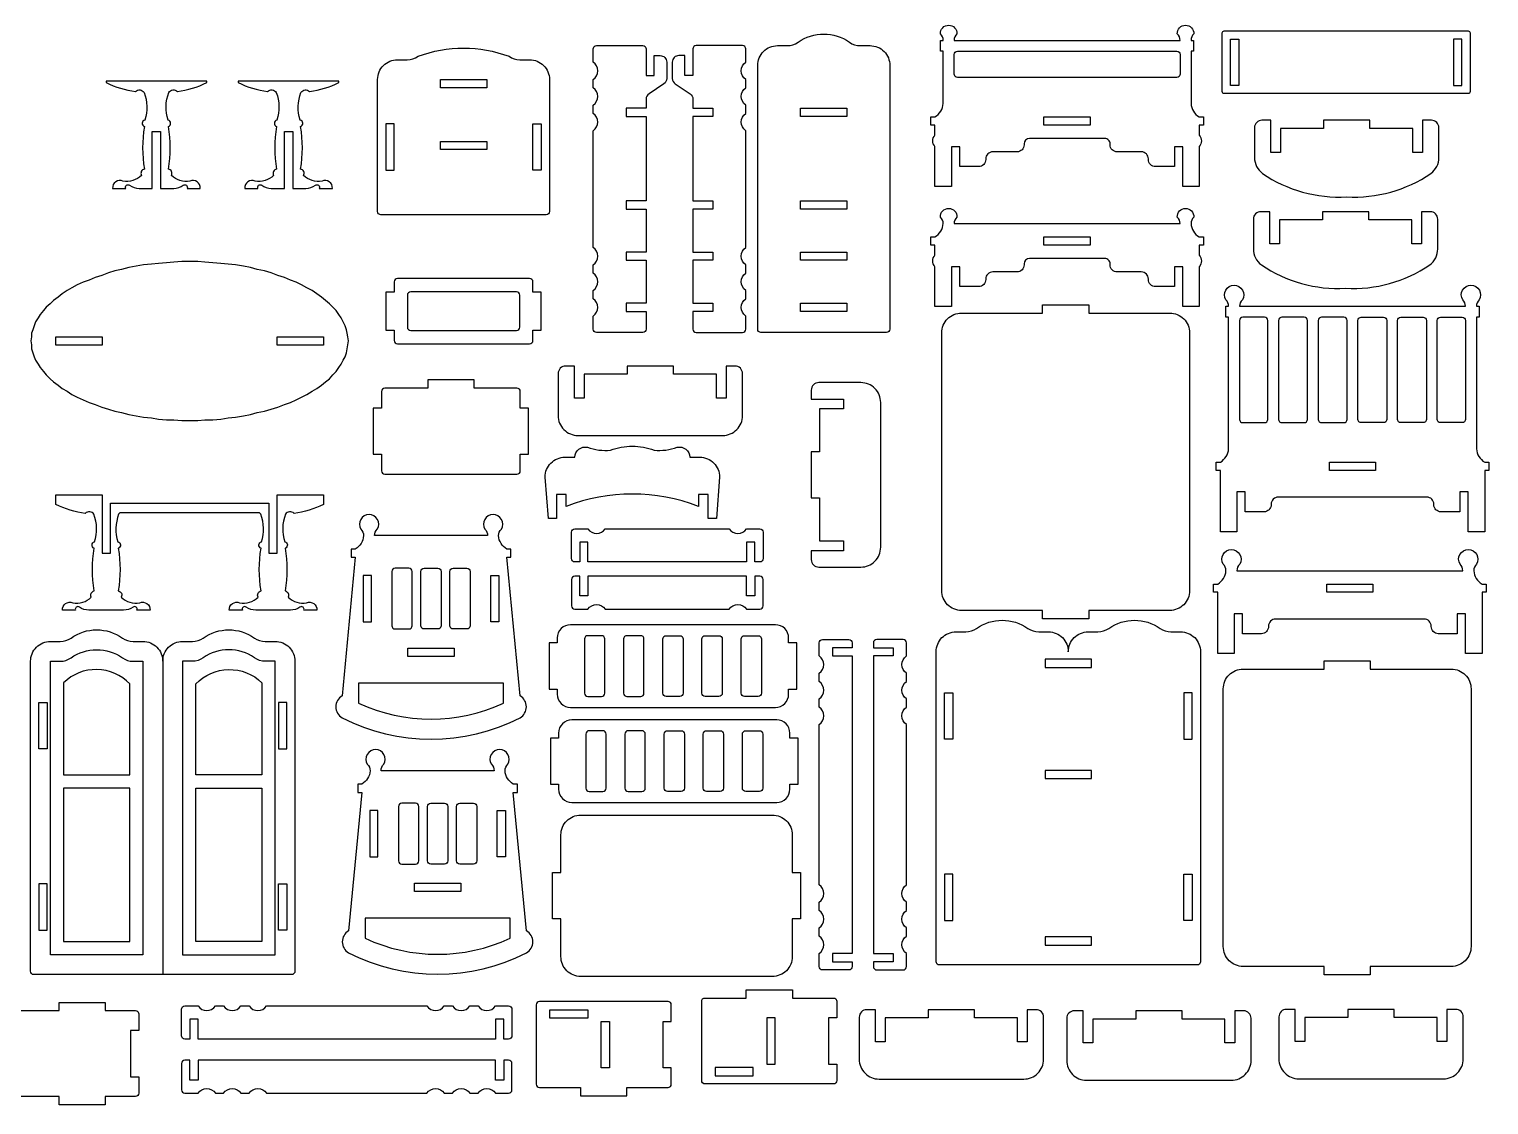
# Model space of a CAD drawing. Extents: x 4766 to 4935, y 1478 to 1584.
# Drawn here: x 4847 to 4935.3, y 1478.4 to 1543.5 of the extents above; entities that cross this region are included whole.
import ezdxf

# ---------------------------------------------------------------- set-up
doc = ezdxf.new("R2010")
doc.units = 0
doc.header["$MEASUREMENT"] = 0
doc.layers.add('LAYER1', color=18, linetype='CONTINUOUS')

msp = doc.modelspace()

# ---------------------------------------------------------------- linework, layer by layer
at = {"layer": 'LAYER1'}
for points in [[(4917.78, 1533.941), (4916.78, 1533.941), (4916.78, 1536.344), (4916.28, 1536.344), (4916.28, 1535.142), (4915.135, 1535.142, -0.414214), (4914.704, 1535.574), (4914.704, 1535.601, 0.414214), (4914.273, 1536.032), (4912.814, 1536.032, -0.414214), (4912.383, 1536.463), (4912.383, 1536.517, 0.414214), (4912.06, 1536.841), (4907.5, 1536.841, 0.00001), (4907.5, 1536.841, 0.414202), (4907.177, 1536.517), (4907.177, 1536.463, -0.414214), (4906.746, 1536.032), (4905.287, 1536.032, 0.414214), (4904.856, 1535.601), (4904.856, 1535.574, -0.414214), (4904.425, 1535.142), (4903.28, 1535.142), (4903.28, 1536.344), (4902.78, 1536.344), (4902.78, 1533.941), (4901.78, 1533.941), (4901.78, 1536.348, -0.376209), (4901.78, 1537.041), (4901.78, 1537.65), (4901.53, 1537.65), (4901.53, 1538.15), (4901.78, 1538.15, 0.250451), (4902.28, 1538.959), (4902.28, 1542.121), (4902.12, 1542.121), (4902.12, 1542.781), (4902.28, 1542.781, 0.204981), (4902.111, 1543.176, -0.427943), (4902.611, 1543.699, -0.427943), (4903.111, 1543.176, 0.204981), (4902.942, 1542.781), (4916.618, 1542.781, 0.204981), (4916.449, 1543.176, -0.427943), (4916.949, 1543.699, -0.427943), (4917.449, 1543.176, 0.204981), (4917.28, 1542.781), (4917.44, 1542.781), (4917.44, 1542.121), (4917.28, 1542.121), (4917.28, 1538.959, 0.250451), (4917.78, 1538.15), (4918.03, 1538.15), (4918.03, 1537.65), (4917.78, 1537.65), (4917.78, 1537.041, -0.376209), (4917.78, 1536.348)], [(4891.25, 1525.097, -0.414214), (4891.05, 1525.297), (4891.05, 1541.26, -0.414214), (4892.25, 1542.46), (4892.841, 1542.46, 0.155074), (4893.497, 1542.668, -0.31779), (4896.602, 1542.668, 0.155074), (4897.258, 1542.46), (4897.85, 1542.46, -0.414214), (4899.05, 1541.26), (4899.05, 1525.297, -0.414214), (4898.85, 1525.097)], [(4934.173, 1543.235), (4934.173, 1539.675, -0.414214), (4934.053, 1539.555), (4919.293, 1539.555, -0.414214), (4919.173, 1539.675), (4919.173, 1543.235, -0.414214), (4919.293, 1543.355), (4934.053, 1543.355, -0.414214)], [(4868.246, 1532.227, -0.414214), (4868.046, 1532.427), (4868.046, 1540.408, -0.414214), (4869.246, 1541.608), (4869.838, 1541.608, 0.155074), (4870.494, 1541.817, -0.179264), (4875.999, 1541.817, 0.155074), (4876.655, 1541.608), (4877.246, 1541.608, -0.414214), (4878.446, 1540.408), (4878.446, 1532.427, -0.414214), (4878.246, 1532.227)], [(4884.294, 1533.067), (4883.093, 1533.067), (4883.093, 1532.567), (4884.294, 1532.567), (4884.294, 1529.969), (4883.093, 1529.969), (4883.093, 1529.469), (4884.294, 1529.469), (4884.294, 1526.872), (4883.093, 1526.872), (4883.093, 1526.372), (4884.294, 1526.372), (4884.294, 1525.297, -0.414214), (4884.094, 1525.097), (4881.293, 1525.097, -0.414214), (4881.093, 1525.297), (4881.093, 1526.097, 0.531486), (4881.093, 1527.146), (4881.093, 1527.646, 0.531486), (4881.093, 1528.695), (4881.093, 1529.195, 0.531486), (4881.093, 1530.244), (4881.093, 1535.371), (4881.093, 1535.871), (4881.093, 1537.314, 0.531486), (4881.093, 1538.362), (4881.093, 1538.862, 0.531486), (4881.093, 1539.911), (4881.093, 1540.411, 0.531486), (4881.093, 1541.46), (4881.093, 1542.26, -0.414214), (4881.293, 1542.46), (4884.094, 1542.46, -0.414214), (4884.294, 1542.26), (4884.294, 1540.66), (4884.794, 1540.66), (4884.794, 1541.86), (4885.144, 1541.86, -0.414214), (4885.544, 1541.46), (4885.544, 1540.474, -0.251107), (4885.366, 1540.141), (4884.473, 1539.547, 0.251107), (4884.294, 1539.214), (4884.294, 1538.675), (4883.093, 1538.675), (4883.093, 1538.175), (4884.294, 1538.175)], [(4887.132, 1533.067), (4888.334, 1533.067), (4888.334, 1532.567), (4887.132, 1532.567), (4887.132, 1529.969), (4888.334, 1529.969), (4888.334, 1529.469), (4887.132, 1529.469), (4887.132, 1526.872), (4888.334, 1526.872), (4888.334, 1526.372), (4887.132, 1526.372), (4887.132, 1525.297, 0.414214), (4887.332, 1525.097), (4890.134, 1525.097, 0.414214), (4890.334, 1525.297), (4890.334, 1526.097, -0.531486), (4890.334, 1527.146), (4890.334, 1527.646, -0.531486), (4890.334, 1528.695), (4890.334, 1529.195, -0.531486), (4890.334, 1530.244), (4890.334, 1535.371), (4890.334, 1535.871), (4890.334, 1537.314, -0.531486), (4890.334, 1538.362), (4890.334, 1538.862, -0.531486), (4890.334, 1539.911), (4890.334, 1540.411, -0.531486), (4890.334, 1541.46), (4890.334, 1542.26, 0.414214), (4890.134, 1542.46), (4887.332, 1542.46, 0.414214), (4887.132, 1542.26), (4887.132, 1540.66), (4886.632, 1540.66), (4886.632, 1541.86), (4886.282, 1541.86, 0.414214), (4885.882, 1541.46), (4885.882, 1540.474, 0.251107), (4886.061, 1540.141), (4886.954, 1539.547, -0.251107), (4887.132, 1539.214), (4887.132, 1538.675), (4888.334, 1538.675), (4888.334, 1538.175), (4887.132, 1538.175)], [(4916.62, 1540.74, -0.414214), (4916.42, 1540.54), (4903.14, 1540.54, -0.414214), (4902.94, 1540.74), (4902.94, 1541.921, -0.414214), (4903.14, 1542.121), (4916.42, 1542.121, -0.414214), (4916.62, 1541.921)], [(4857.705, 1540.223), (4857.705, 1540.303), (4851.605, 1540.303), (4851.605, 1540.223, 0.082494), (4853.388, 1539.682, -0.480983), (4853.907, 1539.626, -0.169376), (4853.952, 1537.955, 0.755968), (4853.925, 1537.571, 0.0823), (4853.925, 1534.994, 0.497317), (4853.748, 1534.608, -0.242348), (4852.627, 1534.265, 0.570657), (4852.005, 1533.823), (4852.795, 1533.823, -0.75881), (4853.032, 1534.01, 0.158853), (4853.605, 1533.823), (4854.405, 1533.823), (4854.405, 1537.273), (4854.905, 1537.273), (4854.905, 1533.823), (4855.705, 1533.823, 0.158853), (4856.279, 1534.01, -0.75881), (4856.516, 1533.823), (4857.305, 1533.823, 0.570657), (4856.684, 1534.265, -0.242348), (4855.562, 1534.608, 0.497317), (4855.385, 1534.994, 0.0823), (4855.385, 1537.571, 0.755968), (4855.358, 1537.955, -0.169376), (4855.404, 1539.626, -0.480983), (4855.922, 1539.682, 0.082494)], [(4865.705, 1540.223), (4865.705, 1540.303), (4859.605, 1540.303), (4859.605, 1540.223, 0.082494), (4861.388, 1539.682, -0.480983), (4861.907, 1539.626, -0.169376), (4861.952, 1537.955, 0.755968), (4861.925, 1537.571, 0.0823), (4861.925, 1534.994, 0.497317), (4861.748, 1534.608, -0.242348), (4860.627, 1534.265, 0.570657), (4860.005, 1533.823), (4860.795, 1533.823, -0.75881), (4861.032, 1534.01, 0.158853), (4861.605, 1533.823), (4862.405, 1533.823), (4862.405, 1537.273), (4862.905, 1537.273), (4862.905, 1533.823), (4863.705, 1533.823, 0.158853), (4864.279, 1534.01, -0.75881), (4864.516, 1533.823), (4865.305, 1533.823, 0.570657), (4864.684, 1534.265, -0.242348), (4863.562, 1534.608, 0.497317), (4863.385, 1534.994, 0.0823), (4863.385, 1537.571, 0.755968), (4863.358, 1537.955, -0.169376), (4863.404, 1539.626, -0.480983), (4863.922, 1539.682, 0.082494)], [(4926.704, 1537.945), (4925.304, 1537.945), (4925.304, 1537.445), (4922.704, 1537.445), (4922.704, 1535.999), (4922.113, 1535.999), (4922.113, 1537.945), (4921.577, 1537.945, 0.414214), (4921.122, 1537.491), (4921.122, 1535.687, 0.236915), (4921.605, 1534.724, 0.163875), (4926.704, 1533.306, 0.163875), (4931.802, 1534.724, 0.236915), (4932.285, 1535.687), (4932.285, 1537.491, 0.414214), (4931.831, 1537.945), (4931.294, 1537.945), (4931.294, 1535.999), (4930.704, 1535.999), (4930.704, 1537.445), (4928.104, 1537.445), (4928.104, 1537.945)], [(4917.28, 1531.692, 0.250451), (4917.78, 1530.883), (4918.03, 1530.883), (4918.03, 1530.383), (4917.78, 1530.383), (4917.78, 1529.774, -0.376209), (4917.78, 1529.082), (4917.78, 1526.674), (4916.78, 1526.674), (4916.78, 1529.077), (4916.28, 1529.077), (4916.28, 1527.876), (4915.135, 1527.876, -0.414214), (4914.704, 1528.307), (4914.704, 1528.334, 0.414214), (4914.273, 1528.765), (4912.814, 1528.765, -0.414214), (4912.383, 1529.197), (4912.383, 1529.25, 0.414214), (4912.06, 1529.574), (4907.5, 1529.574, 0.00001), (4907.5, 1529.574, 0.414202), (4907.177, 1529.25), (4907.177, 1529.197, -0.414214), (4906.746, 1528.765), (4905.287, 1528.765, 0.414214), (4904.856, 1528.334), (4904.856, 1528.307, -0.414214), (4904.425, 1527.876), (4903.28, 1527.876), (4903.28, 1529.077), (4902.78, 1529.077), (4902.78, 1526.674), (4901.78, 1526.674), (4901.78, 1529.082, -0.376209), (4901.78, 1529.774), (4901.78, 1530.383), (4901.53, 1530.383), (4901.53, 1530.883), (4901.78, 1530.883, 0.250451), (4902.28, 1531.692, 0.204981), (4902.111, 1532.087, -0.427943), (4902.611, 1532.611, -0.427943), (4903.111, 1532.087, 0.204981), (4902.942, 1531.692), (4916.618, 1531.692, 0.204981), (4916.449, 1532.087, -0.427943), (4916.949, 1532.611, -0.427943), (4917.449, 1532.087, 0.204981)], [(4926.637, 1532.411), (4925.237, 1532.411), (4925.237, 1531.911), (4922.637, 1531.911), (4922.637, 1530.464), (4922.047, 1530.464), (4922.047, 1532.411), (4921.51, 1532.411, 0.414214), (4921.056, 1531.957), (4921.056, 1530.152, 0.236915), (4921.539, 1529.19, 0.163875), (4926.637, 1527.772, 0.163875), (4931.735, 1529.19, 0.236915), (4932.218, 1530.152), (4932.218, 1531.957, 0.414214), (4931.764, 1532.411), (4931.227, 1532.411), (4931.227, 1530.464), (4930.637, 1530.464), (4930.637, 1531.911), (4928.037, 1531.911), (4928.037, 1532.411)], [(4877.946, 1525.239), (4877.946, 1527.539), (4877.446, 1527.539), (4877.446, 1528.16, 0.414214), (4877.246, 1528.36), (4869.246, 1528.36, 0.414214), (4869.046, 1528.16), (4869.046, 1527.539), (4868.546, 1527.539), (4868.546, 1525.239), (4869.046, 1525.239), (4869.046, 1524.619, 0.414214), (4869.246, 1524.419), (4877.246, 1524.419, 0.414214), (4877.446, 1524.619), (4877.446, 1525.239)], [(4922.564, 1515.135, 0.414214), (4922.132, 1514.703), (4922.132, 1514.676, -0.414214), (4921.701, 1514.245), (4920.556, 1514.245), (4920.556, 1515.447), (4920.056, 1515.447), (4920.056, 1513.043), (4919.056, 1513.043), (4919.056, 1516.143), (4919.056, 1516.752), (4918.806, 1516.752), (4918.806, 1517.252), (4919.056, 1517.252, 0.250451), (4919.556, 1518.061), (4919.556, 1526.023), (4919.396, 1526.023), (4919.396, 1526.683), (4919.556, 1526.683, 0.204981), (4919.387, 1527.078, -0.583258), (4919.887, 1527.962, -0.583258), (4920.387, 1527.078, 0.204981), (4920.218, 1526.683), (4933.895, 1526.683, 0.204981), (4933.726, 1527.078, -0.583258), (4934.226, 1527.962, -0.583258), (4934.725, 1527.078, 0.204981), (4934.556, 1526.683), (4934.716, 1526.683), (4934.716, 1526.023), (4934.556, 1526.023), (4934.556, 1518.061, 0.250451), (4935.056, 1517.252), (4935.306, 1517.252), (4935.306, 1516.752), (4935.056, 1516.752), (4935.056, 1516.143), (4935.056, 1513.043), (4934.056, 1513.043), (4934.056, 1515.447), (4933.556, 1515.447), (4933.556, 1514.245), (4932.412, 1514.245, -0.414214), (4931.98, 1514.676), (4931.98, 1514.703, 0.414214), (4931.549, 1515.135)], [(4869.846, 1527.36), (4869.846, 1525.419, 0.414214), (4870.046, 1525.219), (4876.446, 1525.219, 0.414214), (4876.646, 1525.419), (4876.646, 1527.36, 0.414214), (4876.446, 1527.56), (4870.046, 1527.56, 0.414214)], [(4903.391, 1508.275, -0.414214), (4902.191, 1509.475), (4902.191, 1525.075, -0.414214), (4903.391, 1526.275), (4908.291, 1526.275), (4908.291, 1526.775), (4911.091, 1526.775), (4911.091, 1526.275), (4915.991, 1526.275, -0.414214), (4917.191, 1525.075), (4917.191, 1509.475, -0.414214), (4915.991, 1508.275), (4911.091, 1508.275), (4911.091, 1507.775), (4908.291, 1507.775), (4908.291, 1508.275)], [(4920.216, 1519.842, 0.414214), (4920.416, 1519.642), (4921.726, 1519.642, 0.414214), (4921.926, 1519.842), (4921.926, 1525.823, 0.414214), (4921.726, 1526.023), (4920.416, 1526.023, 0.414214), (4920.216, 1525.823)], [(4924.326, 1525.823, 0.414214), (4924.126, 1526.023), (4922.786, 1526.023, 0.414214), (4922.586, 1525.823), (4922.586, 1519.842, 0.414214), (4922.786, 1519.642), (4924.126, 1519.642, 0.414214), (4924.326, 1519.842)], [(4926.726, 1519.842), (4926.726, 1525.823, 0.414214), (4926.526, 1526.023), (4925.186, 1526.023, 0.414214), (4924.986, 1525.823), (4924.986, 1519.842, 0.414214), (4925.186, 1519.642), (4926.526, 1519.642, 0.414214)], [(4927.386, 1519.842), (4927.386, 1525.823, -0.414214), (4927.586, 1526.023), (4928.926, 1526.023, -0.414214), (4929.126, 1525.823), (4929.126, 1519.842, -0.414214), (4928.926, 1519.642), (4927.586, 1519.642, -0.414214)], [(4929.786, 1525.823, -0.414214), (4929.986, 1526.023), (4931.326, 1526.023, -0.414214), (4931.526, 1525.823), (4931.526, 1519.842, -0.414214), (4931.326, 1519.642), (4929.986, 1519.642, -0.414214), (4929.786, 1519.842)], [(4933.896, 1519.842, -0.414214), (4933.696, 1519.642), (4932.386, 1519.642, -0.414214), (4932.186, 1519.842), (4932.186, 1525.823, -0.414214), (4932.386, 1526.023), (4933.696, 1526.023, -0.414214), (4933.896, 1525.823)], [(4890.133, 1522.613, 0.414214), (4889.679, 1523.067), (4889.142, 1523.067), (4889.142, 1521.121), (4888.552, 1521.121), (4888.552, 1522.567), (4885.952, 1522.567), (4885.952, 1523.067), (4884.552, 1523.067), (4883.152, 1523.067), (4883.152, 1522.567), (4880.552, 1522.567), (4880.552, 1521.121), (4879.961, 1521.121), (4879.961, 1523.067), (4879.424, 1523.067, 0.414214), (4878.97, 1522.613), (4878.97, 1520.067, 0.414214), (4880.17, 1518.867), (4888.933, 1518.867, 0.414214), (4890.133, 1520.067)], [(4871.081, 1521.727), (4868.481, 1521.727, 0.414214), (4868.281, 1521.527), (4868.281, 1520.527), (4867.781, 1520.527), (4867.781, 1517.727), (4868.281, 1517.727), (4868.281, 1516.727, 0.414214), (4868.481, 1516.527), (4876.481, 1516.527, 0.414214), (4876.681, 1516.727), (4876.681, 1517.727), (4877.181, 1517.727), (4877.181, 1520.527), (4876.681, 1520.527), (4876.681, 1521.527, 0.414214), (4876.481, 1521.727), (4873.881, 1521.727), (4873.881, 1522.227), (4871.081, 1522.227)], [(4894.751, 1522.064, 0.414214), (4894.296, 1521.61), (4894.296, 1521.073), (4896.243, 1521.073), (4896.243, 1520.483), (4894.796, 1520.483), (4894.796, 1517.883), (4894.296, 1517.883), (4894.296, 1516.483), (4894.296, 1515.083), (4894.796, 1515.083), (4894.796, 1512.483), (4896.243, 1512.483), (4896.243, 1511.893), (4894.296, 1511.893), (4894.296, 1511.356, 0.414214), (4894.751, 1510.902), (4897.296, 1510.902, 0.414214), (4898.496, 1512.102), (4898.496, 1520.864, 0.414214), (4897.296, 1522.064)], [(4886.936, 1517.551), (4887.545, 1517.551, -0.414214), (4888.745, 1516.351), (4888.549, 1513.851), (4888.054, 1513.851), (4888.054, 1515.298), (4887.464, 1515.298), (4887.464, 1514.575, 0.18644), (4879.464, 1514.575), (4879.464, 1515.298), (4878.873, 1515.298), (4878.873, 1513.851), (4878.378, 1513.851), (4878.183, 1516.351, -0.414214), (4879.383, 1517.551), (4879.991, 1517.551, -0.480696), (4880.742, 1518.152, 0.114725), (4882.147, 1517.98, -0.088383), (4883.464, 1518.217, -0.088383), (4884.78, 1517.98, 0.114725), (4886.185, 1518.152, -0.480696)], [(4860.902, 1514.175), (4852.434, 1514.175, 0.076649), (4852.366, 1514.098, 0.169376), (4852.321, 1512.427, -0.755968), (4852.348, 1512.043, -0.0823), (4852.348, 1509.466, -0.497317), (4852.525, 1509.08, 0.242348), (4853.647, 1508.737, -0.570657), (4854.268, 1508.295), (4853.478, 1508.295, 0.75881), (4853.242, 1508.482, -0.158853), (4852.668, 1508.295), (4850.568, 1508.295, -0.158853), (4849.994, 1508.482, 0.75881), (4849.757, 1508.295), (4848.968, 1508.295, -0.570657), (4849.589, 1508.737, 0.242348), (4850.711, 1509.08, -0.497317), (4850.888, 1509.466, -0.0823), (4850.888, 1512.043, -0.755968), (4850.915, 1512.427, 0.169376), (4850.869, 1514.098, 0.480983), (4850.351, 1514.154, -0.082494), (4848.568, 1514.695), (4848.568, 1515.275), (4851.368, 1515.275), (4851.368, 1511.745), (4851.868, 1511.745), (4851.868, 1514.775), (4861.468, 1514.775), (4861.468, 1511.745), (4861.968, 1511.745), (4861.968, 1515.275), (4864.768, 1515.275), (4864.768, 1514.695, -0.082494), (4862.985, 1514.154, 0.480983), (4862.466, 1514.098, 0.169376), (4862.421, 1512.427, -0.755968), (4862.448, 1512.043, -0.0823), (4862.448, 1509.466, -0.497317), (4862.625, 1509.08, 0.242348), (4863.747, 1508.737, -0.570657), (4864.368, 1508.295), (4863.578, 1508.295, 0.75881), (4863.342, 1508.482, -0.158853), (4862.768, 1508.295), (4860.668, 1508.295, -0.158853), (4860.094, 1508.482, 0.75881), (4859.857, 1508.295), (4859.068, 1508.295, -0.570657), (4859.689, 1508.737, 0.242348), (4860.811, 1509.08, -0.497317), (4860.988, 1509.466, -0.0823), (4860.988, 1512.043, -0.755968), (4861.015, 1512.427, 0.169376), (4860.969, 1514.098, 0.076649)], [(4876.665, 1503.114), (4875.865, 1511.494), (4876.115, 1511.494), (4876.115, 1511.994), (4875.865, 1511.994, -0.250451), (4875.365, 1512.803, -0.204981), (4875.534, 1513.198, 0.583258), (4875.034, 1514.082, 0.583258), (4874.534, 1513.198, -0.204981), (4874.703, 1512.803), (4867.857, 1512.803, -0.204981), (4868.026, 1513.198, 0.583258), (4867.526, 1514.082, 0.583258), (4867.026, 1513.198, -0.204981), (4867.195, 1512.803, -0.250451), (4866.695, 1511.994), (4866.445, 1511.994), (4866.445, 1511.494), (4866.695, 1511.494), (4865.895, 1503.114, 0.573919), (4865.895, 1501.785, 0.239558), (4876.665, 1501.785, 0.573919)], [(4889.328, 1513.211, 0.531486), (4890.376, 1513.211), (4891.176, 1513.211, -0.414214), (4891.376, 1513.011), (4891.376, 1511.411, -0.414214), (4891.176, 1511.211), (4890.876, 1511.211), (4890.876, 1512.413), (4890.376, 1512.413), (4890.376, 1511.211), (4880.776, 1511.211), (4880.776, 1512.413), (4880.276, 1512.413), (4880.276, 1511.211), (4879.976, 1511.211, -0.414214), (4879.776, 1511.411), (4879.776, 1513.011, -0.414214), (4879.976, 1513.211), (4880.776, 1513.211, 0.531486), (4881.825, 1513.211)], [(4922.402, 1507.757, 0.414214), (4921.971, 1507.326), (4921.971, 1507.299, -0.414214), (4921.54, 1506.868), (4920.395, 1506.868), (4920.395, 1508.069), (4919.895, 1508.069), (4919.895, 1505.666), (4918.895, 1505.666), (4918.895, 1508.766), (4918.895, 1509.375), (4918.645, 1509.375), (4918.645, 1509.875), (4918.895, 1509.875, 0.250451), (4919.395, 1510.684, 0.204981), (4919.226, 1511.079, -0.583258), (4919.726, 1511.963, -0.583258), (4920.226, 1511.079, 0.204981), (4920.057, 1510.684), (4933.733, 1510.684, 0.204981), (4933.564, 1511.079, -0.583258), (4934.064, 1511.963, -0.583258), (4934.564, 1511.079, 0.204981), (4934.395, 1510.684, 0.250451), (4934.895, 1509.875), (4935.145, 1509.875), (4935.145, 1509.375), (4934.895, 1509.375), (4934.895, 1508.766), (4934.895, 1505.666), (4933.895, 1505.666), (4933.895, 1508.069), (4933.395, 1508.069), (4933.395, 1506.868), (4932.25, 1506.868, -0.414214), (4931.819, 1507.299), (4931.819, 1507.326, 0.414214), (4931.388, 1507.757)], [(4868.91, 1507.354, 0.414214), (4869.11, 1507.154), (4869.94, 1507.154, 0.414214), (4870.14, 1507.354), (4870.14, 1510.634, 0.414214), (4869.94, 1510.834), (4869.11, 1510.834, 0.414214), (4868.91, 1510.634)], [(4871.895, 1507.354, -0.414214), (4871.695, 1507.154), (4870.865, 1507.154, -0.414214), (4870.665, 1507.354), (4870.665, 1510.634, -0.414214), (4870.865, 1510.834), (4871.695, 1510.834, -0.414214), (4871.895, 1510.634)], [(4873.65, 1507.354, -0.414214), (4873.45, 1507.154), (4872.62, 1507.154, -0.414214), (4872.42, 1507.354), (4872.42, 1510.634, -0.414214), (4872.62, 1510.834), (4873.45, 1510.834, -0.414214), (4873.65, 1510.634)], [(4889.328, 1508.353, -0.531486), (4890.376, 1508.353), (4891.176, 1508.353, 0.414214), (4891.376, 1508.553), (4891.376, 1510.153, 0.414214), (4891.176, 1510.353), (4890.876, 1510.353), (4890.876, 1509.152), (4890.376, 1509.152), (4890.376, 1510.353), (4880.776, 1510.353), (4880.776, 1509.152), (4880.276, 1509.152), (4880.276, 1510.353), (4879.976, 1510.353, 0.414214), (4879.776, 1510.153), (4879.776, 1508.553, 0.414214), (4879.976, 1508.353), (4880.776, 1508.353, -0.531486), (4881.825, 1508.353)], [(4892.922, 1503.51), (4893.422, 1503.51), (4893.422, 1506.31), (4892.922, 1506.31), (4892.922, 1506.61, 0.414214), (4892.122, 1507.41), (4879.722, 1507.41, 0.414214), (4878.922, 1506.61), (4878.922, 1506.31), (4878.422, 1506.31), (4878.422, 1503.51), (4878.922, 1503.51), (4878.922, 1503.21, 0.414214), (4879.722, 1502.41), (4892.122, 1502.41, 0.414214), (4892.922, 1503.21)], [(4909.854, 1505.781, -0.414214), (4911.054, 1506.981), (4911.646, 1506.981, 0.155074), (4912.301, 1507.189, -0.31779), (4915.407, 1507.189, 0.155074), (4916.062, 1506.981), (4916.654, 1506.981, -0.414214), (4917.854, 1505.781), (4917.854, 1487.019, -0.414214), (4917.654, 1486.819), (4902.054, 1486.819, -0.414214), (4901.854, 1487.019), (4901.854, 1505.781, -0.414214), (4903.054, 1506.981), (4903.646, 1506.981, 0.155074), (4904.301, 1507.189, -0.31779), (4907.407, 1507.189, 0.155074), (4908.062, 1506.981), (4908.654, 1506.981, -0.414214)], [(4855.039, 1505.201, -0.414214), (4856.239, 1506.401), (4856.831, 1506.401, 0.155074), (4857.486, 1506.609, -0.31779), (4860.592, 1506.609, 0.155074), (4861.247, 1506.401), (4861.839, 1506.401, -0.414214), (4863.039, 1505.201), (4863.039, 1486.438, -0.414214), (4862.839, 1486.238), (4847.239, 1486.238, -0.414214), (4847.039, 1486.438), (4847.039, 1505.201, -0.414214), (4848.239, 1506.401), (4848.831, 1506.401, 0.155074), (4849.486, 1506.609, -0.31779), (4852.592, 1506.609, 0.155074), (4853.247, 1506.401), (4853.839, 1506.401, -0.414214)], [(4880.567, 1503.27, 0.414214), (4880.767, 1503.07), (4881.597, 1503.07, 0.414214), (4881.797, 1503.27), (4881.797, 1506.55, 0.414214), (4881.597, 1506.75), (4880.767, 1506.75, 0.414214), (4880.567, 1506.55)], [(4882.937, 1503.27, 0.414214), (4883.137, 1503.07), (4883.967, 1503.07, 0.414214), (4884.167, 1503.27), (4884.167, 1506.55, 0.414214), (4883.967, 1506.75), (4883.137, 1506.75, 0.414214), (4882.937, 1506.55)], [(4886.537, 1503.27, -0.414214), (4886.337, 1503.07), (4885.507, 1503.07, -0.414214), (4885.307, 1503.27), (4885.307, 1506.55, -0.414214), (4885.507, 1506.75), (4886.337, 1506.75, -0.414214), (4886.537, 1506.55)], [(4888.907, 1503.27, -0.414214), (4888.707, 1503.07), (4887.877, 1503.07, -0.414214), (4887.677, 1503.27), (4887.677, 1506.55, -0.414214), (4887.877, 1506.75), (4888.707, 1506.75, -0.414214), (4888.907, 1506.55)], [(4891.277, 1503.27, -0.414214), (4891.077, 1503.07), (4890.247, 1503.07, -0.414214), (4890.047, 1503.27), (4890.047, 1506.55, -0.414214), (4890.247, 1506.75), (4891.077, 1506.75, -0.414214), (4891.277, 1506.55)], [(4894.773, 1504.471, 0.531486), (4894.773, 1505.52), (4894.773, 1506.32, -0.414214), (4894.973, 1506.52), (4896.573, 1506.52, -0.414214), (4896.773, 1506.32), (4896.773, 1506.02), (4895.572, 1506.02), (4895.572, 1505.52), (4896.773, 1505.52), (4896.773, 1487.52), (4895.572, 1487.52), (4895.572, 1487.02), (4896.773, 1487.02), (4896.773, 1486.72, -0.414214), (4896.573, 1486.52), (4894.973, 1486.52, -0.414214), (4894.773, 1486.72), (4894.773, 1487.52, 0.531486), (4894.773, 1488.569), (4894.773, 1489.069, 0.531486), (4894.773, 1490.117), (4894.773, 1490.617, 0.531486), (4894.773, 1491.666), (4894.773, 1501.374, 0.531486), (4894.773, 1502.423), (4894.773, 1502.923, 0.531486), (4894.773, 1503.971)], [(4900.055, 1504.471, -0.531486), (4900.055, 1505.52), (4900.055, 1506.32, 0.414214), (4899.855, 1506.52), (4898.255, 1506.52, 0.414214), (4898.055, 1506.32), (4898.055, 1506.02), (4899.257, 1506.02), (4899.257, 1505.52), (4898.055, 1505.52), (4898.055, 1487.52), (4899.257, 1487.52), (4899.257, 1487.02), (4898.055, 1487.02), (4898.055, 1486.72, 0.414214), (4898.255, 1486.52), (4899.855, 1486.52, 0.414214), (4900.055, 1486.72), (4900.055, 1487.52, -0.531486), (4900.055, 1488.569), (4900.055, 1489.069, -0.531486), (4900.055, 1490.117), (4900.055, 1490.617, -0.531486), (4900.055, 1491.666), (4900.055, 1501.374, -0.531486), (4900.055, 1502.423), (4900.055, 1502.923, -0.531486), (4900.055, 1503.971)], [(4853.039, 1503.829, 0.41796), (4849.039, 1503.901), (4849.039, 1498.319), (4853.039, 1498.319)], [(4857.039, 1503.829, -0.41796), (4861.039, 1503.901), (4861.039, 1498.319), (4857.039, 1498.319)], [(4920.434, 1486.729, -0.414214), (4919.234, 1487.929), (4919.234, 1503.529, -0.414214), (4920.434, 1504.729), (4925.334, 1504.729), (4925.334, 1505.229), (4928.134, 1505.229), (4928.134, 1504.729), (4933.034, 1504.729, -0.414214), (4934.234, 1503.529), (4934.234, 1487.929, -0.414214), (4933.034, 1486.729), (4928.134, 1486.729), (4928.134, 1486.229), (4925.334, 1486.229), (4925.334, 1486.729)], [(4875.665, 1503.877), (4866.895, 1503.877), (4866.895, 1502.663, 0.220733), (4875.665, 1502.663)], [(4893, 1497.757), (4893.5, 1497.757), (4893.5, 1500.557), (4893, 1500.557), (4893, 1500.857, 0.414214), (4892.2, 1501.657), (4879.8, 1501.657, 0.414214), (4879, 1500.857), (4879, 1500.557), (4878.5, 1500.557), (4878.5, 1497.757), (4879, 1497.757), (4879, 1497.457, 0.414214), (4879.8, 1496.657), (4892.2, 1496.657, 0.414214), (4893, 1497.457)], [(4880.645, 1497.517, 0.414214), (4880.845, 1497.317), (4881.675, 1497.317, 0.414214), (4881.875, 1497.517), (4881.875, 1500.797, 0.414214), (4881.675, 1500.997), (4880.845, 1500.997, 0.414214), (4880.645, 1500.797)], [(4883.015, 1497.517, 0.414214), (4883.215, 1497.317), (4884.045, 1497.317, 0.414214), (4884.245, 1497.517), (4884.245, 1500.797, 0.414214), (4884.045, 1500.997), (4883.215, 1500.997, 0.414214), (4883.015, 1500.797)], [(4886.615, 1497.517, -0.414214), (4886.415, 1497.317), (4885.585, 1497.317, -0.414214), (4885.385, 1497.517), (4885.385, 1500.797, -0.414214), (4885.585, 1500.997), (4886.415, 1500.997, -0.414214), (4886.615, 1500.797)], [(4888.985, 1497.517, -0.414214), (4888.785, 1497.317), (4887.955, 1497.317, -0.414214), (4887.755, 1497.517), (4887.755, 1500.797, -0.414214), (4887.955, 1500.997), (4888.785, 1500.997, -0.414214), (4888.985, 1500.797)], [(4891.355, 1497.517, -0.414214), (4891.155, 1497.317), (4890.325, 1497.317, -0.414214), (4890.125, 1497.517), (4890.125, 1500.797, -0.414214), (4890.325, 1500.997), (4891.155, 1500.997, -0.414214), (4891.355, 1500.797)], [(4877.059, 1488.886), (4876.259, 1497.266), (4876.509, 1497.266), (4876.509, 1497.766), (4876.259, 1497.766, -0.250451), (4875.759, 1498.575, -0.204981), (4875.928, 1498.97, 0.583258), (4875.428, 1499.854, 0.583258), (4874.928, 1498.97, -0.204981), (4875.097, 1498.575), (4868.251, 1498.575, -0.204981), (4868.42, 1498.97, 0.583258), (4867.92, 1499.854, 0.583258), (4867.42, 1498.97, -0.204981), (4867.589, 1498.575, -0.250451), (4867.089, 1497.766), (4866.839, 1497.766), (4866.839, 1497.266), (4867.089, 1497.266), (4866.289, 1488.886, 0.573919), (4866.289, 1487.557, 0.239558), (4877.059, 1487.557, 0.573919)], [(4869.304, 1493.126, 0.414214), (4869.504, 1492.926), (4870.334, 1492.926, 0.414214), (4870.534, 1493.126), (4870.534, 1496.406, 0.414214), (4870.334, 1496.606), (4869.504, 1496.606, 0.414214), (4869.304, 1496.406)], [(4872.289, 1493.126, -0.414214), (4872.089, 1492.926), (4871.259, 1492.926, -0.414214), (4871.059, 1493.126), (4871.059, 1496.406, -0.414214), (4871.259, 1496.606), (4872.089, 1496.606, -0.414214), (4872.289, 1496.406)], [(4874.044, 1493.126, -0.414214), (4873.844, 1492.926), (4873.014, 1492.926, -0.414214), (4872.814, 1493.126), (4872.814, 1496.406, -0.414214), (4873.014, 1496.606), (4873.844, 1496.606, -0.414214), (4874.044, 1496.406)], [(4893.139, 1487.323, -0.414214), (4891.939, 1486.123), (4880.339, 1486.123, -0.414214), (4879.139, 1487.323), (4879.139, 1489.608), (4878.639, 1489.608), (4878.639, 1492.408), (4879.139, 1492.408), (4879.139, 1494.693, -0.414214), (4880.339, 1495.893), (4891.939, 1495.893, -0.414214), (4893.139, 1494.693), (4893.139, 1492.408), (4893.639, 1492.408), (4893.639, 1489.608), (4893.139, 1489.608)], [(4876.059, 1489.649), (4867.289, 1489.649), (4867.289, 1488.435, 0.220733), (4876.059, 1488.435)], [(4895.842, 1480.82), (4895.842, 1479.82, -0.414214), (4895.642, 1479.62), (4887.861, 1479.62, -0.414214), (4887.661, 1479.82), (4887.661, 1484.62, -0.414214), (4887.861, 1484.82), (4890.352, 1484.82), (4890.352, 1485.32), (4893.152, 1485.32), (4893.152, 1484.82), (4895.642, 1484.82, -0.414214), (4895.842, 1484.62), (4895.842, 1483.62), (4895.342, 1483.62), (4895.342, 1480.82)], [(4874.127, 1484.339, 0.531486), (4875.175, 1484.339), (4875.975, 1484.339, -0.414214), (4876.175, 1484.139), (4876.175, 1482.539, -0.414214), (4875.975, 1482.339), (4875.675, 1482.339), (4875.675, 1483.54), (4875.175, 1483.54), (4875.175, 1482.339), (4857.175, 1482.339), (4857.175, 1483.54), (4856.675, 1483.54), (4856.675, 1482.339), (4856.375, 1482.339, -0.414214), (4856.175, 1482.539), (4856.175, 1484.139, -0.414214), (4856.375, 1484.339), (4857.175, 1484.339, 0.531486), (4858.224, 1484.339), (4858.724, 1484.339, 0.531486), (4859.773, 1484.339), (4860.273, 1484.339, 0.531486), (4861.321, 1484.339), (4871.029, 1484.339, 0.531486), (4872.078, 1484.339), (4872.578, 1484.339, 0.531486), (4873.627, 1484.339)], [(4885.822, 1483.404), (4885.822, 1484.404, 0.414214), (4885.622, 1484.604), (4877.841, 1484.604, 0.414214), (4877.641, 1484.404), (4877.641, 1479.604, 0.414214), (4877.841, 1479.404), (4880.332, 1479.404), (4880.332, 1478.904), (4883.132, 1478.904), (4883.132, 1479.404), (4885.622, 1479.404, 0.414214), (4885.822, 1479.604), (4885.822, 1480.604), (4885.322, 1480.604), (4885.322, 1483.404)], [(4908.357, 1483.66, 0.414214), (4907.903, 1484.114), (4907.366, 1484.114), (4907.366, 1482.167), (4906.776, 1482.167), (4906.776, 1483.614), (4904.176, 1483.614), (4904.176, 1484.114), (4902.776, 1484.114), (4901.376, 1484.114), (4901.376, 1483.614), (4898.776, 1483.614), (4898.776, 1482.167), (4898.186, 1482.167), (4898.186, 1484.114), (4897.649, 1484.114, 0.414214), (4897.195, 1483.66), (4897.195, 1481.114, 0.414214), (4898.395, 1479.914), (4907.157, 1479.914, 0.414214), (4908.357, 1481.114)], [(4920.918, 1483.592, 0.414214), (4920.464, 1484.046), (4919.927, 1484.046), (4919.927, 1482.099), (4919.337, 1482.099), (4919.337, 1483.546), (4916.737, 1483.546), (4916.737, 1484.046), (4915.337, 1484.046), (4913.937, 1484.046), (4913.937, 1483.546), (4911.337, 1483.546), (4911.337, 1482.099), (4910.747, 1482.099), (4910.747, 1484.046), (4910.21, 1484.046, 0.414214), (4909.756, 1483.592), (4909.756, 1481.046, 0.414214), (4910.956, 1479.846), (4919.718, 1479.846, 0.414214), (4920.918, 1481.046)], [(4933.76, 1483.678, 0.414214), (4933.306, 1484.132), (4932.769, 1484.132), (4932.769, 1482.185), (4932.179, 1482.185), (4932.179, 1483.632), (4929.579, 1483.632), (4929.579, 1484.132), (4928.179, 1484.132), (4926.779, 1484.132), (4926.779, 1483.632), (4924.179, 1483.632), (4924.179, 1482.185), (4923.589, 1482.185), (4923.589, 1484.132), (4923.052, 1484.132, 0.414214), (4922.598, 1483.678), (4922.598, 1481.132, 0.414214), (4923.798, 1479.932), (4932.56, 1479.932, 0.414214), (4933.76, 1481.132)], [(4874.127, 1479.057, -0.531486), (4875.175, 1479.057), (4875.975, 1479.057, 0.414214), (4876.175, 1479.257), (4876.175, 1480.857, 0.414214), (4875.975, 1481.057), (4875.675, 1481.057), (4875.675, 1479.855), (4875.175, 1479.855), (4875.175, 1481.057), (4857.175, 1481.057), (4857.175, 1479.855), (4856.675, 1479.855), (4856.675, 1481.057), (4856.375, 1481.057, 0.414214), (4856.175, 1480.857), (4856.175, 1479.257, 0.414214), (4856.375, 1479.057), (4857.175, 1479.057, -0.531486), (4858.224, 1479.057), (4858.724, 1479.057, -0.531486), (4859.773, 1479.057), (4860.273, 1479.057, -0.531486), (4861.321, 1479.057), (4871.029, 1479.057, -0.531486), (4872.078, 1479.057), (4872.578, 1479.057, -0.531486), (4873.627, 1479.057)]]:
    msp.add_lwpolyline(points, format="xyb", close=True, dxfattribs=at)
for points in [[(4919.673, 1542.855), (4920.173, 1542.855), (4920.173, 1540.055), (4919.673, 1540.055)], [(4933.673, 1542.855), (4933.173, 1542.855), (4933.173, 1540.055), (4933.673, 1540.055)], [(4874.646, 1540.408), (4874.646, 1539.908), (4871.846, 1539.908), (4871.846, 1540.408)], [(4896.45, 1538.675), (4896.45, 1538.175), (4893.65, 1538.175), (4893.65, 1538.675)], [(4868.546, 1534.918), (4869.046, 1534.918), (4869.046, 1537.718), (4868.546, 1537.718)], [(4877.946, 1534.918), (4877.446, 1534.918), (4877.446, 1537.718), (4877.946, 1537.718)], [(4911.18, 1538.15), (4911.18, 1537.65), (4908.38, 1537.65), (4908.38, 1538.15)], [(4874.646, 1536.668), (4874.646, 1536.168), (4871.846, 1536.168), (4871.846, 1536.668)], [(4896.45, 1533.067), (4896.45, 1532.567), (4893.65, 1532.567), (4893.65, 1533.067)], [(4911.18, 1530.883), (4911.18, 1530.383), (4908.38, 1530.383), (4908.38, 1530.883)], [(4847.057, 1524.588), (4847.097, 1524.347), (4847.097, 1524.107), (4847.177, 1523.866), (4847.257, 1523.626), (4847.338, 1523.426), (4847.498, 1523.185), (4847.618, 1522.985), (4847.818, 1522.745), (4847.979, 1522.544), (4848.219, 1522.304), (4848.419, 1522.104), (4848.7, 1521.903), (4848.94, 1521.703), (4849.261, 1521.543), (4849.541, 1521.342), (4849.862, 1521.182), (4850.222, 1521.022), (4850.583, 1520.862), (4850.943, 1520.741), (4851.344, 1520.581), (4851.745, 1520.461), (4852.145, 1520.341), (4852.546, 1520.261), (4852.987, 1520.14), (4853.427, 1520.06), (4853.868, 1519.98), (4854.349, 1519.94), (4854.789, 1519.86), (4855.27, 1519.82), (4855.711, 1519.82), (4856.192, 1519.78), (4856.673, 1519.78), (4857.153, 1519.78), (4857.594, 1519.82), (4858.075, 1519.82), (4858.556, 1519.86), (4858.996, 1519.94), (4859.437, 1519.98), (4859.918, 1520.06), (4860.358, 1520.14), (4860.759, 1520.261), (4861.2, 1520.341), (4861.6, 1520.461), (4862.001, 1520.581), (4862.402, 1520.741), (4862.762, 1520.862), (4863.123, 1521.022), (4863.443, 1521.182), (4863.764, 1521.342), (4864.084, 1521.543), (4864.365, 1521.703), (4864.645, 1521.903), (4864.886, 1522.104), (4865.126, 1522.304), (4865.326, 1522.544), (4865.527, 1522.745), (4865.687, 1522.985), (4865.847, 1523.185), (4865.967, 1523.426), (4866.088, 1523.626), (4866.168, 1523.866), (4866.208, 1524.107), (4866.248, 1524.347), (4866.288, 1524.588), (4866.248, 1524.828), (4866.208, 1525.068), (4866.168, 1525.269), (4866.088, 1525.509), (4865.967, 1525.749), (4865.847, 1525.99), (4865.687, 1526.19), (4865.527, 1526.431), (4865.326, 1526.631), (4865.126, 1526.831), (4864.886, 1527.031), (4864.645, 1527.232), (4864.365, 1527.432), (4864.084, 1527.632), (4863.764, 1527.793), (4863.443, 1527.993), (4863.123, 1528.153), (4862.762, 1528.273), (4862.402, 1528.434), (4862.001, 1528.554), (4861.6, 1528.714), (4861.2, 1528.834), (4860.759, 1528.914), (4860.358, 1529.035), (4859.918, 1529.115), (4859.437, 1529.195), (4858.996, 1529.235), (4858.556, 1529.275), (4858.075, 1529.315), (4857.594, 1529.355), (4857.153, 1529.395), (4856.673, 1529.395), (4856.192, 1529.395), (4855.711, 1529.355), (4855.27, 1529.315), (4854.789, 1529.275), (4854.349, 1529.235), (4853.868, 1529.195), (4853.427, 1529.115), (4852.987, 1529.035), (4852.546, 1528.914), (4852.145, 1528.834), (4851.745, 1528.714), (4851.344, 1528.554), (4850.943, 1528.434), (4850.583, 1528.273), (4850.222, 1528.153), (4849.862, 1527.993), (4849.541, 1527.793), (4849.261, 1527.632), (4848.94, 1527.432), (4848.7, 1527.232), (4848.419, 1527.031), (4848.219, 1526.831), (4847.979, 1526.631), (4847.818, 1526.431), (4847.618, 1526.19), (4847.498, 1525.99), (4847.338, 1525.749), (4847.257, 1525.509), (4847.177, 1525.269), (4847.097, 1525.068), (4847.097, 1524.828)], [(4896.45, 1529.969), (4896.45, 1529.469), (4893.65, 1529.469), (4893.65, 1529.969)], [(4896.45, 1526.872), (4896.45, 1526.372), (4893.65, 1526.372), (4893.65, 1526.872)], [(4851.368, 1524.832), (4851.368, 1524.332), (4848.568, 1524.332), (4848.568, 1524.832)], [(4864.768, 1524.832), (4864.768, 1524.332), (4861.968, 1524.332), (4861.968, 1524.832)], [(4928.456, 1517.252), (4928.456, 1516.752), (4925.656, 1516.752), (4925.656, 1517.252)], [(4867.67, 1510.394), (4867.17, 1510.394), (4867.17, 1507.594), (4867.67, 1507.594)], [(4874.89, 1510.394), (4875.39, 1510.394), (4875.39, 1507.594), (4874.89, 1507.594)], [(4928.295, 1509.875), (4928.295, 1509.375), (4925.495, 1509.375), (4925.495, 1509.875)], [(4872.68, 1505.994), (4872.68, 1505.494), (4869.88, 1505.494), (4869.88, 1505.994)], [(4908.454, 1505.319), (4908.454, 1504.819), (4911.254, 1504.819), (4911.254, 1505.319)], [(4902.354, 1503.291), (4902.854, 1503.291), (4902.854, 1500.491), (4902.354, 1500.491)], [(4917.354, 1503.291), (4916.854, 1503.291), (4916.854, 1500.491), (4917.354, 1500.491)], [(4847.539, 1502.71), (4848.039, 1502.71), (4848.039, 1499.91), (4847.539, 1499.91)], [(4862.539, 1502.71), (4862.039, 1502.71), (4862.039, 1499.91), (4862.539, 1499.91)], [(4908.454, 1498.6), (4908.454, 1498.1), (4911.254, 1498.1), (4911.254, 1498.6)], [(4853.039, 1497.519), (4849.039, 1497.519), (4849.039, 1488.238), (4853.039, 1488.238)], [(4857.039, 1497.519), (4861.039, 1497.519), (4861.039, 1488.238), (4857.039, 1488.238)], [(4868.064, 1496.166), (4867.564, 1496.166), (4867.564, 1493.366), (4868.064, 1493.366)], [(4875.284, 1496.166), (4875.784, 1496.166), (4875.784, 1493.366), (4875.284, 1493.366)], [(4902.354, 1489.509), (4902.854, 1489.509), (4902.854, 1492.309), (4902.354, 1492.309)], [(4917.354, 1489.509), (4916.854, 1489.509), (4916.854, 1492.309), (4917.354, 1492.309)], [(4847.539, 1488.929), (4848.039, 1488.929), (4848.039, 1491.729), (4847.539, 1491.729)], [(4862.539, 1488.929), (4862.039, 1488.929), (4862.039, 1491.729), (4862.539, 1491.729)], [(4873.074, 1491.766), (4873.074, 1491.266), (4870.274, 1491.266), (4870.274, 1491.766)], [(4908.454, 1488.519), (4908.454, 1488.019), (4911.254, 1488.019), (4911.254, 1488.519)], [(4878.462, 1483.604), (4878.462, 1484.104), (4880.762, 1484.104), (4880.762, 1483.604)], [(4892.102, 1483.62), (4891.602, 1483.62), (4891.602, 1480.82), (4892.102, 1480.82)], [(4882.082, 1480.604), (4881.582, 1480.604), (4881.582, 1483.404), (4882.082, 1483.404)], [(4888.482, 1480.62), (4888.482, 1480.12), (4890.782, 1480.12), (4890.782, 1480.62)]]:
    msp.add_lwpolyline(points, close=True, dxfattribs=at)
for points in [[(4853.247, 1505.201, 0.000006), (4853.247, 1505.201), (4853.839, 1505.201), (4853.839, 1487.438), (4848.239, 1487.438), (4848.239, 1505.201), (4848.831, 1505.201, 0.155074), (4849.486, 1505.409, -0.31779), (4852.592, 1505.409, 0.155074), (4853.247, 1505.201), (4853.839, 1505.201)], [(4856.831, 1505.201, -0.000006), (4856.831, 1505.201), (4856.239, 1505.201), (4856.239, 1487.438), (4861.839, 1487.438), (4861.839, 1505.201), (4861.247, 1505.201, -0.155074), (4860.592, 1505.409, 0.31779), (4857.486, 1505.409, -0.155074), (4856.831, 1505.201), (4856.239, 1505.201)], [(4840.577, 1484.057), (4848.758, 1484.057), (4848.758, 1484.557), (4851.558, 1484.557), (4851.558, 1484.057), (4853.387, 1484.057, -0.414214), (4853.587, 1483.857), (4853.587, 1482.857), (4853.087, 1482.857), (4853.087, 1480.057), (4853.587, 1480.057), (4853.587, 1479.057, -0.414214), (4853.387, 1478.857), (4851.558, 1478.857), (4851.558, 1478.357), (4848.758, 1478.357), (4848.758, 1478.857), (4840.577, 1478.857)]]:
    msp.add_lwpolyline(points, format="xyb", dxfattribs=at)
msp.add_lwpolyline([(4855.039, 1505.201), (4855.039, 1486.238)], dxfattribs=at)

doc.saveas('drawing.dxf')
